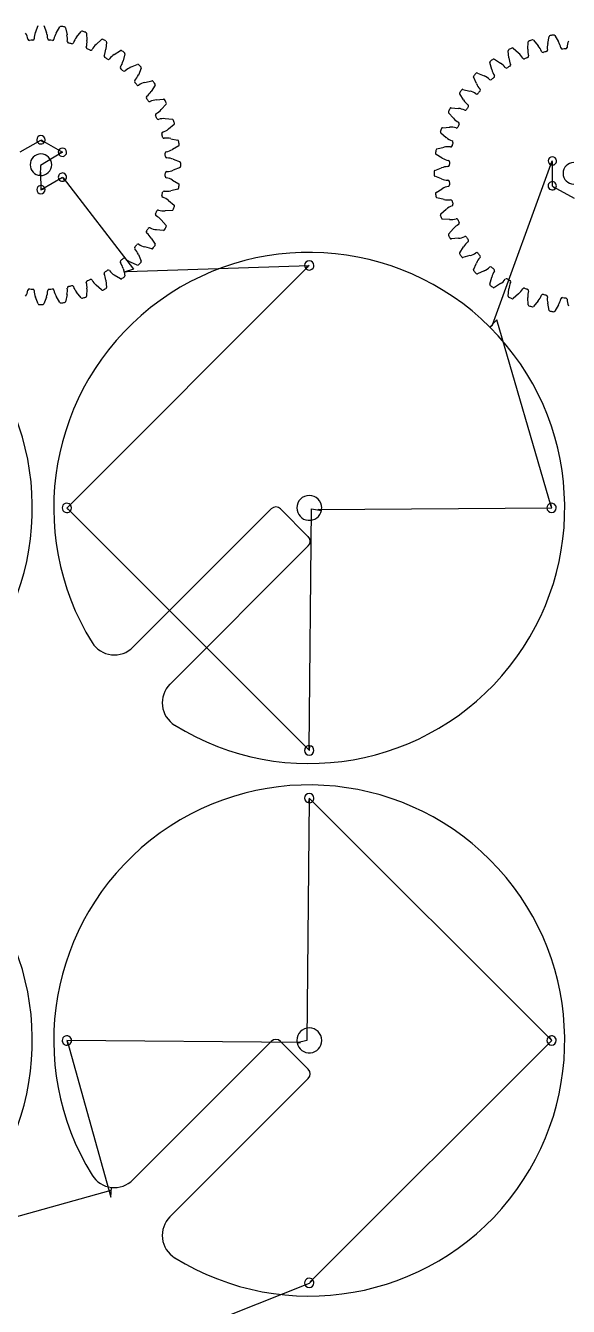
# Model space of a CAD drawing. Header units: inches. Extents: x 0.1 to 47.9, y 0.4 to 46.5.
# Drawn here: x 15.74 to 23.89, y 16.26 to 35.5 of the extents above; entities that cross this region are included whole.
import ezdxf

# ---------------------------------------------------------------- set-up
doc = ezdxf.new("R2010")
doc.units = ezdxf.units.IN
for name, color, linetype in [('10', 7, 'CONTINUOUS'), ('3', 7, 'CONTINUOUS'), ('9', 7, 'CONTINUOUS')]:
    doc.layers.add(name, color=color, linetype=linetype)

msp = doc.modelspace()

# ---------------------------------------------------------------- linework, layer by layer
at = {"layer": '10', "color": 10, "linetype": 'CONTINUOUS'}
for p, q in [((15.656, 33.598), (15.966, 33.777)), ((15.979, 33.773), (16.291, 33.595)), ((16.281, 33.587), (15.961, 33.393)), ((15.963, 33.293), (15.969, 33.029)), ((22.751, 30.998), (23.649, 33.463)), ((23.65, 33.45), (23.65, 33.087)), ((15.98, 33.037), (16.29, 33.217)), ((16.3, 33.209), (17.36, 31.836)), ((23.662, 33.081), (23.978, 32.901)), ((19.984, 31.879), (16.356, 28.248)), ((17.266, 31.803), (19.998, 31.894)), ((23.635, 28.269), (22.816, 31.075)), ((16.374, 28.237), (20.003, 24.608)), ((20, 24.629), (20.036, 28.236)), ((20.135, 28.225), (23.645, 28.251)), ((20, 23.871), (19.962, 20.249)), ((23.629, 20.266), (19.997, 23.892)), ((19.866, 20.221), (16.355, 20.249)), ((16.366, 20.231), (17.016, 17.895)), ((20.014, 16.623), (23.644, 20.252)), ((17.019, 17.995), (12.002, 16.606)), ((7.748, 11.735), (20.002, 16.606))]:
    msp.add_line(p, q, dxfattribs=at)
at = {"layer": '3', "color": 3, "linetype": 'CONTINUOUS'}
for p, q in [((15.886, 35.394), (15.926, 35.495)), ((16.01, 35.495), (16.05, 35.394)), ((16.198, 35.382), (16.254, 35.476)), ((16.336, 35.463), (16.36, 35.356)), ((16.505, 35.321), (16.574, 35.406)), ((16.654, 35.38), (16.66, 35.271)), ((16.798, 35.214), (16.88, 35.287)), ((16.954, 35.249), (16.944, 35.14)), ((23.283, 35.141), (23.29, 35.25)), ((23.369, 35.276), (23.439, 35.192)), ((23.584, 35.226), (23.607, 35.333)), ((23.69, 35.346), (23.745, 35.252)), ((17.071, 35.062), (17.163, 35.121)), ((17.23, 35.072), (17.203, 34.966)), ((23, 35.01), (22.989, 35.119)), ((23.064, 35.157), (23.146, 35.084)), ((17.316, 34.869), (17.416, 34.913)), ((17.476, 34.854), (17.432, 34.753)), ((22.741, 34.836), (22.713, 34.942)), ((22.781, 34.991), (22.873, 34.932)), ((17.528, 34.64), (17.634, 34.668)), ((22.512, 34.624), (22.468, 34.724)), ((22.527, 34.783), (22.628, 34.739)), ((17.683, 34.6), (17.625, 34.508)), ((22.319, 34.378), (22.26, 34.47)), ((22.309, 34.538), (22.415, 34.51)), ((17.702, 34.381), (17.811, 34.392)), ((17.849, 34.317), (17.777, 34.235)), ((22.132, 34.262), (22.241, 34.251)), ((17.834, 34.098), (17.943, 34.091)), ((22.167, 34.105), (22.094, 34.187)), ((17.969, 34.011), (17.884, 33.942)), ((22.059, 33.812), (21.975, 33.882)), ((22.001, 33.961), (22.11, 33.968)), ((17.919, 33.797), (18.026, 33.774)), ((18.039, 33.691), (17.944, 33.636)), ((17.956, 33.487), (18.058, 33.447)), ((21.999, 33.506), (21.905, 33.561)), ((21.918, 33.644), (22.025, 33.667)), ((18.058, 33.364), (17.956, 33.324)), ((21.886, 33.318), (21.987, 33.357)), ((17.944, 33.175), (18.039, 33.12)), ((21.987, 33.194), (21.886, 33.234)), ((18.026, 33.037), (17.919, 33.014)), ((21.905, 32.99), (21.999, 33.045)), ((22.025, 32.884), (21.918, 32.907)), ((17.943, 32.72), (17.834, 32.713)), ((17.884, 32.869), (17.969, 32.8)), ((21.975, 32.67), (22.059, 32.739)), ((17.777, 32.576), (17.849, 32.494)), ((22.11, 32.584), (22.001, 32.59)), ((17.811, 32.419), (17.702, 32.43)), ((22.094, 32.364), (22.167, 32.446)), ((17.634, 32.143), (17.528, 32.171)), ((17.625, 32.303), (17.683, 32.211)), ((22.241, 32.3), (22.132, 32.29)), ((22.26, 32.081), (22.319, 32.173)), ((17.416, 31.898), (17.316, 31.942)), ((17.432, 32.058), (17.476, 31.957)), ((22.415, 32.041), (22.309, 32.013)), ((17.163, 31.69), (17.071, 31.749)), ((17.203, 31.845), (17.217, 31.792)), ((17.217, 31.792), (17.23, 31.739)), ((22.468, 31.828), (22.512, 31.928)), ((22.628, 31.812), (22.527, 31.768)), ((16.88, 31.524), (16.798, 31.597)), ((16.944, 31.671), (16.954, 31.562)), ((22.713, 31.61), (22.741, 31.715)), ((22.873, 31.619), (22.781, 31.56)), ((15.926, 31.316), (15.886, 31.417)), ((16.05, 31.417), (16.01, 31.316)), ((16.254, 31.335), (16.198, 31.429)), ((16.36, 31.455), (16.336, 31.348)), ((16.574, 31.405), (16.505, 31.49)), ((16.66, 31.54), (16.654, 31.431)), ((22.989, 31.433), (23, 31.541)), ((23.146, 31.467), (23.064, 31.395)), ((23.29, 31.301), (23.283, 31.41)), ((23.439, 31.36), (23.369, 31.275)), ((23.607, 31.218), (23.584, 31.325)), ((23.745, 31.299), (23.69, 31.205)), ((19.429, 28.236), (17.35, 26.157)), ((19.986, 27.818), (19.568, 28.236)), ((17.907, 25.6), (19.986, 27.679)), ((19.429, 20.236), (17.35, 18.157)), ((19.986, 19.818), (19.568, 20.236)), ((17.907, 17.6), (19.986, 19.679))]:
    msp.add_line(p, q, dxfattribs=at)
for centre, radius, start, end in [((16.267, 35.468), 0.0157, 81.7491, 149.5995), ((15.968, 33.406), 2.1, 80.2509, 81.7491), ((16.321, 35.46), 0.0157, 12.4005, 80.2509), ((16.586, 35.396), 0.0157, 72.7491, 140.5995), ((15.968, 33.406), 2.1, 71.2509, 72.7491), ((15.53, 35.25), 0.246, 9.4167, 32.4561), ((15.794, 35.293), 0.0209, 189.4167, 275.2797), ((15.968, 33.406), 1.875, 93.7203, 95.2797), ((15.845, 35.297), 0.0209, 273.7203, 359.5833), ((16.112, 35.295), 0.246, 156.5439, 179.5833), ((15.824, 35.295), 0.246, 0.4167, 23.4561), ((16.091, 35.297), 0.0209, 180.4167, 266.2797), ((15.968, 33.406), 1.875, 84.7203, 86.2797), ((16.143, 35.293), 0.0209, 264.7203, 350.5833), ((16.406, 35.25), 0.246, 147.5439, 170.5833), ((16.121, 35.295), 0.246, 351.4167, 14.4561), ((16.386, 35.255), 0.0209, 171.4167, 257.2797), ((15.968, 33.406), 1.875, 75.7203, 77.2797), ((16.436, 35.243), 0.0209, 255.7203, 341.5833), ((16.689, 35.158), 0.246, 138.5439, 161.5833), ((16.638, 35.379), 0.0157, 3.4005, 71.2509), ((16.415, 35.248), 0.246, 342.4167, 5.4561), ((16.955, 35.024), 0.246, 129.5439, 152.5833), ((16.89, 35.275), 0.0157, 63.7491, 131.5995), ((15.968, 33.406), 2.1, 62.2509, 63.7491), ((16.939, 35.25), 0.0157, 354.4005, 62.2509), ((23.305, 35.249), 0.0157, 108.7491, 176.5995), ((23.975, 33.276), 2.1, 107.2509, 108.7491), ((23.357, 35.266), 0.0157, 39.4005, 107.2509), ((23.822, 35.165), 0.246, 165.5439, 188.5833), ((23.622, 35.33), 0.0157, 99.7491, 167.5995), ((23.975, 33.276), 2.1, 98.2509, 99.7491), ((23.676, 35.338), 0.0157, 30.4005, 98.2509), ((23.537, 35.12), 0.246, 9.4167, 32.4561), ((24.12, 35.166), 0.246, 156.5439, 179.5833), ((16.67, 35.167), 0.0209, 162.4167, 248.2797), ((15.968, 33.406), 1.875, 66.7203, 68.2797), ((16.717, 35.147), 0.0209, 246.7203, 332.5833), ((16.937, 35.035), 0.0209, 153.4167, 239.2797), ((16.698, 35.155), 0.246, 333.4167, 356.4561), ((15.968, 33.406), 1.875, 57.7203, 59.2797), ((17.196, 34.85), 0.246, 120.5439, 143.5833), ((17.171, 35.108), 0.0157, 54.7491, 122.5995), ((15.968, 33.406), 2.1, 53.2509, 54.7491), ((17.215, 35.076), 0.0157, 345.4005, 53.2509), ((23.005, 35.12), 0.0157, 117.7491, 185.5995), ((23.975, 33.276), 2.1, 116.2509, 117.7491), ((23.054, 35.145), 0.0157, 48.4005, 116.2509), ((22.989, 34.894), 0.246, 27.4167, 50.4561), ((23.975, 33.276), 1.875, 111.7203, 113.2797), ((23.529, 35.118), 0.246, 174.5439, 197.5833), ((23.274, 35.037), 0.0209, 291.7203, 17.5833), ((23.254, 35.029), 0.246, 18.4167, 41.4561), ((23.508, 35.113), 0.0209, 198.4167, 284.2797), ((23.975, 33.276), 1.875, 102.7203, 104.2797), ((23.558, 35.125), 0.0209, 282.7203, 8.5833), ((23.801, 35.164), 0.0209, 189.4167, 275.2797), ((23.975, 33.276), 1.875, 93.7203, 95.2797), ((23.852, 35.168), 0.0209, 273.7203, 359.5833), ((16.981, 35.008), 0.0209, 237.7203, 323.5833), ((17.18, 34.864), 0.0209, 144.4167, 230.2797), ((16.962, 35.019), 0.246, 324.4167, 347.4561), ((15.968, 33.406), 1.875, 48.7203, 50.2797), ((17.407, 34.64), 0.246, 111.5439, 134.5833), ((17.423, 34.898), 0.0157, 45.7491, 113.5995), ((15.968, 33.406), 2.1, 44.2509, 45.7491), ((17.461, 34.86), 0.0157, 336.4005, 44.2509), ((22.728, 34.946), 0.0157, 126.7491, 194.5995), ((23.975, 33.276), 2.1, 125.2509, 126.7491), ((22.981, 34.889), 0.246, 192.5439, 215.5833), ((22.772, 34.978), 0.0157, 57.4005, 125.2509), ((22.748, 34.72), 0.246, 36.4167, 59.4561), ((22.963, 34.879), 0.0209, 216.4167, 302.2797), ((23.975, 33.276), 1.875, 120.7203, 122.2797), ((23.246, 35.025), 0.246, 183.5439, 206.5833), ((23.007, 34.906), 0.0209, 300.7203, 26.5833), ((23.226, 35.017), 0.0209, 207.4167, 293.2797), ((17.219, 34.83), 0.0209, 228.7203, 314.5833), ((17.393, 34.656), 0.0209, 135.4167, 221.2797), ((15.968, 33.406), 1.875, 39.7203, 41.2797), ((17.203, 34.844), 0.246, 315.4167, 338.4561), ((17.582, 34.4), 0.246, 102.5439, 125.5833), ((17.638, 34.653), 0.0157, 36.7491, 104.5995), ((15.968, 33.406), 2.1, 35.2509, 36.7491), ((22.482, 34.73), 0.0157, 135.7491, 203.5995), ((23.975, 33.276), 2.1, 134.2509, 135.7491), ((22.521, 34.769), 0.0157, 66.4005, 134.2509), ((22.537, 34.51), 0.246, 45.4167, 68.4561), ((22.725, 34.7), 0.0209, 225.4167, 311.2797), ((23.975, 33.276), 1.875, 129.7203, 131.2797), ((22.764, 34.734), 0.0209, 309.7203, 35.5833), ((17.426, 34.617), 0.0209, 219.7203, 305.5833), ((17.412, 34.633), 0.246, 306.4167, 329.4561), ((17.67, 34.608), 0.0157, 327.4005, 35.2509), ((22.273, 34.479), 0.0157, 144.7491, 212.5995), ((23.975, 33.276), 2.1, 143.2509, 144.7491), ((22.305, 34.523), 0.0157, 75.4005, 143.2509), ((22.362, 34.27), 0.246, 54.4167, 77.4561), ((22.517, 34.487), 0.0209, 234.4167, 320.2797), ((22.741, 34.714), 0.246, 201.5439, 224.5833), ((23.975, 33.276), 1.875, 138.7203, 140.2797), ((22.551, 34.526), 0.0209, 318.7203, 44.5833), ((17.571, 34.418), 0.0209, 126.4167, 212.2797), ((15.968, 33.406), 1.875, 30.7203, 32.2797), ((17.598, 34.374), 0.0209, 210.7203, 296.5833), ((17.718, 34.135), 0.246, 93.5439, 116.5833), ((17.813, 34.376), 0.0157, 27.7491, 95.5995), ((15.968, 33.406), 2.1, 26.2509, 27.7491), ((17.837, 34.327), 0.0157, 318.4005, 26.2509), ((23.975, 33.276), 2.1, 152.2509, 153.7491), ((22.131, 34.246), 0.0157, 84.4005, 152.2509), ((22.226, 34.005), 0.246, 63.4167, 86.4561), ((22.531, 34.503), 0.246, 210.5439, 233.5833), ((23.975, 33.276), 1.875, 147.7203, 149.2797), ((22.373, 34.288), 0.0209, 327.7203, 53.5833), ((17.71, 34.155), 0.0209, 117.4167, 203.2797), ((15.968, 33.406), 1.875, 21.7203, 23.2797), ((17.587, 34.392), 0.246, 297.4167, 320.4561), ((17.729, 34.107), 0.0209, 201.7203, 287.5833), ((17.81, 33.852), 0.246, 84.5439, 107.5833), ((17.942, 34.075), 0.0157, 18.7491, 86.5995), ((15.968, 33.406), 2.1, 17.2509, 18.7491), ((22.106, 34.198), 0.0157, 153.7491, 221.5995), ((22.357, 34.262), 0.246, 219.5439, 242.5833), ((22.346, 34.244), 0.0209, 243.4167, 329.2797), ((17.805, 33.873), 0.0209, 108.4167, 194.2797), ((15.968, 33.406), 1.875, 12.7203, 14.2797), ((17.721, 34.127), 0.246, 288.4167, 311.4561), ((17.959, 34.024), 0.0157, 309.4005, 17.2509), ((21.985, 33.894), 0.0157, 162.7491, 230.5995), ((23.975, 33.276), 2.1, 161.2509, 162.7491), ((22.002, 33.946), 0.0157, 93.4005, 161.2509), ((22.133, 33.723), 0.246, 72.4167, 95.4561), ((22.214, 33.977), 0.0209, 252.4167, 338.2797), ((23.975, 33.276), 1.875, 156.7203, 158.2797), ((22.234, 34.025), 0.0209, 336.7203, 62.5833), ((15.968, 33.78), 0.0625, 360, 180), ((15.968, 33.78), 0.0625, 180, 318.75), ((15.968, 33.78), 0.0625, 318.75, 0), ((17.818, 33.823), 0.0209, 192.7203, 278.5833), ((17.857, 33.559), 0.246, 75.5439, 98.5833), ((18.022, 33.758), 0.0157, 9.7491, 77.5995), ((15.968, 33.406), 2.1, 8.2509, 9.7491), ((18.031, 33.705), 0.0157, 300.4005, 8.2509), ((22.086, 33.429), 0.246, 81.4167, 104.4561), ((22.223, 33.997), 0.246, 228.5439, 251.5833), ((22.126, 33.693), 0.0209, 261.4167, 347.2797), ((22.138, 33.743), 0.0209, 345.7203, 71.5833), ((23.975, 33.276), 1.875, 165.7203, 167.2797), ((15.968, 33.406), 0.162, 360, 180), ((16.292, 33.593), 0.0625, 360, 180), ((16.292, 33.593), 0.0625, 180, 195), ((16.292, 33.593), 0.0625, 195, 0), ((17.856, 33.58), 0.0209, 99.4167, 185.2797), ((15.968, 33.406), 1.875, 3.7203, 5.2797), ((17.86, 33.529), 0.0209, 183.7203, 269.5833), ((17.812, 33.844), 0.246, 279.4167, 302.4561), ((17.858, 33.261), 0.246, 66.5439, 89.5833), ((23.975, 33.276), 2.1, 170.2509, 171.7491), ((21.913, 33.575), 0.0157, 171.7491, 239.5995), ((21.921, 33.629), 0.0157, 102.4005, 170.2509), ((22.131, 33.714), 0.246, 237.5439, 260.5833), ((23.652, 33.463), 0.0625, 360, 180), ((15.968, 33.406), 0.162, 180, 266.25), ((15.968, 33.406), 0.162, 266.25, 0), ((17.86, 33.282), 0.0209, 90.4167, 176.2797), ((17.858, 33.55), 0.246, 270.4167, 293.4561), ((18.052, 33.433), 0.0157, 0.7491, 68.5995), ((18.052, 33.378), 0.0157, 291.4005, 359.2509), ((15.968, 33.406), 2.1, 359.2509, 0.7491), ((23.975, 33.276), 2.1, 179.2509, 180.7491), ((21.891, 33.303), 0.0157, 111.4005, 179.2509), ((22.085, 33.131), 0.246, 90.4167, 113.4561), ((22.084, 33.399), 0.0209, 270.4167, 356.2797), ((22.088, 33.45), 0.0209, 354.7203, 80.5833), ((23.975, 33.276), 1.875, 174.7203, 176.2797), ((23.652, 33.463), 0.0625, 180, 255), ((23.652, 33.463), 0.0625, 255, 0), ((23.975, 33.276), 0.162, 90, 270), ((15.968, 33.031), 0.0625, 15, 180), ((16.292, 33.219), 0.0625, 75, 180), ((16.292, 33.219), 0.0625, 180, 300), ((16.292, 33.219), 0.0625, 300, 75), ((15.968, 33.406), 1.875, 354.7203, 356.2797), ((17.856, 33.231), 0.0209, 174.7203, 260.5833), ((17.812, 32.967), 0.246, 57.5439, 80.5833), ((15.968, 33.406), 2.1, 350.2509, 351.7491), ((18.031, 33.106), 0.0157, 351.7491, 59.5995), ((21.891, 33.248), 0.0157, 180.7491, 248.5995), ((22.085, 33.42), 0.246, 246.5439, 269.5833), ((22.084, 33.153), 0.0209, 3.7203, 89.5833), ((22.088, 33.101), 0.0209, 279.4167, 5.2797), ((23.975, 33.276), 1.875, 183.7203, 185.2797), ((23.652, 33.089), 0.0625, 75, 180), ((23.652, 33.089), 0.0625, 315, 75), ((15.968, 33.031), 0.0625, 180, 360), ((15.968, 33.031), 0.0625, 360, 15), ((15.968, 33.406), 1.875, 345.7203, 347.2797), ((17.805, 32.938), 0.0209, 165.7203, 251.5833), ((17.818, 32.988), 0.0209, 81.4167, 167.2797), ((17.721, 32.684), 0.246, 48.5439, 71.5833), ((17.857, 33.252), 0.246, 261.4167, 284.4561), ((18.022, 33.053), 0.0157, 282.4005, 350.2509), ((21.913, 32.977), 0.0157, 120.4005, 188.2509), ((23.975, 33.276), 2.1, 188.2509, 189.7491), ((21.921, 32.923), 0.0157, 189.7491, 257.5995), ((22.131, 32.838), 0.246, 99.4167, 122.4561), ((23.652, 33.089), 0.0625, 180, 315), ((15.968, 33.406), 1.875, 336.7203, 338.2797), ((17.729, 32.704), 0.0209, 72.4167, 158.2797), ((17.81, 32.959), 0.246, 252.4167, 275.4561), ((17.942, 32.736), 0.0157, 273.4005, 341.2509), ((15.968, 33.406), 2.1, 341.2509, 342.7491), ((17.959, 32.787), 0.0157, 342.7491, 50.5995), ((22.086, 33.122), 0.246, 255.5439, 278.5833), ((22.223, 32.554), 0.246, 108.4167, 131.4561), ((22.126, 32.858), 0.0209, 12.7203, 98.5833), ((22.138, 32.808), 0.0209, 288.4167, 14.2797), ((23.975, 33.276), 1.875, 192.7203, 194.2797), ((17.71, 32.656), 0.0209, 156.7203, 242.5833), ((17.587, 32.419), 0.246, 39.5439, 62.5833), ((21.985, 32.658), 0.0157, 129.4005, 197.2509), ((23.975, 33.276), 2.1, 197.2509, 198.7491), ((22.002, 32.606), 0.0157, 198.7491, 266.5995), ((22.133, 32.829), 0.246, 264.5439, 287.5833), ((22.214, 32.574), 0.0209, 21.7203, 107.5833), ((23.975, 33.276), 1.875, 201.7203, 203.2797), ((22.234, 32.526), 0.0209, 297.4167, 23.2797), ((17.571, 32.393), 0.0209, 147.7203, 233.5833), ((15.968, 33.406), 1.875, 327.7203, 329.2797), ((17.412, 32.178), 0.246, 30.5439, 53.5833), ((17.598, 32.437), 0.0209, 63.4167, 149.2797), ((17.718, 32.676), 0.246, 243.4167, 266.4561), ((17.813, 32.435), 0.0157, 264.4005, 332.2509), ((15.968, 33.406), 2.1, 332.2509, 333.7491), ((17.837, 32.484), 0.0157, 333.7491, 41.5995), ((22.106, 32.354), 0.0157, 138.4005, 206.2509), ((23.975, 33.276), 2.1, 206.2509, 207.7491), ((22.357, 32.289), 0.246, 117.4167, 140.4561), ((22.226, 32.546), 0.246, 273.5439, 296.5833), ((22.346, 32.307), 0.0209, 30.7203, 116.5833), ((17.393, 32.155), 0.0209, 138.7203, 224.5833), ((15.968, 33.406), 1.875, 318.7203, 320.2797), ((17.203, 31.967), 0.246, 21.5439, 44.5833), ((17.426, 32.194), 0.0209, 54.4167, 140.2797), ((17.582, 32.411), 0.246, 234.4167, 257.4561), ((17.638, 32.158), 0.0157, 255.4005, 323.2509), ((15.968, 33.406), 2.1, 323.2509, 324.7491), ((17.67, 32.203), 0.0157, 324.7491, 32.5995), ((22.131, 32.305), 0.0157, 207.7491, 275.5995), ((22.531, 32.048), 0.246, 126.4167, 149.4561), ((23.975, 33.276), 1.875, 210.7203, 212.2797), ((22.373, 32.263), 0.0209, 306.4167, 32.2797), ((20, 28.25), 3.839, 45, 211.787), ((17.18, 31.947), 0.0209, 129.7203, 215.5833), ((15.968, 33.406), 1.875, 309.7203, 311.2797), ((17.219, 31.981), 0.0209, 45.4167, 131.2797), ((17.407, 32.171), 0.246, 225.4167, 248.4561), ((15.968, 33.406), 2.1, 314.2509, 315.7491), ((17.461, 31.951), 0.0157, 315.7491, 23.5995), ((20, 31.892), 0.0703, 360, 180), ((22.273, 32.073), 0.0157, 147.4005, 215.2509), ((23.975, 33.276), 2.1, 215.2509, 216.7491), ((22.305, 32.029), 0.0157, 216.7491, 284.5995), ((22.362, 32.281), 0.246, 282.5439, 305.5833), ((22.517, 32.064), 0.0209, 39.7203, 125.5833), ((22.741, 31.837), 0.246, 135.4167, 158.4561), ((23.975, 33.276), 1.875, 219.7203, 221.2797), ((22.551, 32.025), 0.0209, 315.4167, 41.2797), ((16.937, 31.776), 0.0209, 120.7203, 206.5833), ((16.698, 31.656), 0.246, 3.5439, 26.5833), ((15.968, 33.406), 1.875, 300.7203, 302.2797), ((16.981, 31.803), 0.0209, 36.4167, 122.2797), ((17.196, 31.961), 0.246, 216.4167, 239.4561), ((16.962, 31.792), 0.246, 12.5439, 35.5833), ((17.423, 31.913), 0.0157, 246.4005, 314.2509), ((20, 31.892), 0.0703, 180, 213.75), ((20, 31.892), 0.0703, 213.75, 0), ((22.482, 31.821), 0.0157, 156.4005, 224.2509), ((23.975, 33.276), 2.1, 224.2509, 225.7491), ((22.521, 31.783), 0.0157, 225.7491, 293.5995), ((22.537, 32.041), 0.246, 291.5439, 314.5833), ((22.725, 31.851), 0.0209, 48.7203, 134.5833), ((23.975, 33.276), 1.875, 228.7203, 230.2797), ((22.981, 31.662), 0.246, 144.4167, 167.4561), ((22.764, 31.817), 0.0209, 324.4167, 50.2797), ((16.386, 31.556), 0.0209, 102.7203, 188.5833), ((15.968, 33.406), 1.875, 282.7203, 284.2797), ((16.436, 31.568), 0.0209, 18.4167, 104.2797), ((16.689, 31.653), 0.246, 198.4167, 221.4561), ((16.67, 31.644), 0.0209, 111.7203, 197.5833), ((16.415, 31.563), 0.246, 354.5439, 17.5833), ((15.968, 33.406), 1.875, 291.7203, 293.2797), ((16.717, 31.664), 0.0209, 27.4167, 113.2797), ((16.955, 31.787), 0.246, 207.4167, 230.4561), ((16.939, 31.561), 0.0157, 297.7491, 5.5995), ((17.171, 31.703), 0.0157, 237.4005, 305.2509), ((15.968, 33.406), 2.1, 305.2509, 306.7491), ((17.215, 31.735), 0.0157, 306.7491, 14.5995), ((22.728, 31.606), 0.0157, 165.4005, 233.2509), ((23.975, 33.276), 2.1, 233.2509, 234.7491), ((22.772, 31.574), 0.0157, 234.7491, 302.5995), ((22.748, 31.831), 0.246, 300.5439, 323.5833), ((22.963, 31.673), 0.0209, 57.7203, 143.5833), ((23.975, 33.276), 1.875, 237.7203, 239.2797), ((23.246, 31.526), 0.246, 153.4167, 176.4561), ((23.007, 31.646), 0.0209, 333.4167, 59.2797), ((23.226, 31.534), 0.0209, 66.7203, 152.5833), ((23.975, 33.276), 1.875, 246.7203, 248.2797), ((15.53, 31.561), 0.246, 327.5439, 350.5833), ((15.794, 31.518), 0.0209, 84.7203, 170.5833), ((15.968, 33.406), 1.875, 264.7203, 266.2797), ((15.845, 31.514), 0.0209, 0.4167, 86.2797), ((16.112, 31.516), 0.246, 180.4167, 203.4561), ((15.824, 31.516), 0.246, 336.5439, 359.5833), ((16.091, 31.514), 0.0209, 93.7203, 179.5833), ((15.968, 33.406), 1.875, 273.7203, 275.2797), ((16.143, 31.518), 0.0209, 9.4167, 95.2797), ((16.406, 31.561), 0.246, 189.4167, 212.4561), ((16.121, 31.516), 0.246, 345.5439, 8.5833), ((16.586, 31.415), 0.0157, 219.4005, 287.2509), ((15.968, 33.406), 2.1, 287.2509, 288.7491), ((16.638, 31.432), 0.0157, 288.7491, 356.5995), ((16.89, 31.536), 0.0157, 228.4005, 296.2509), ((15.968, 33.406), 2.1, 296.2509, 297.7491), ((23.005, 31.431), 0.0157, 174.4005, 242.2509), ((23.975, 33.276), 2.1, 242.2509, 243.7491), ((23.054, 31.406), 0.0157, 243.7491, 311.5995), ((22.989, 31.657), 0.246, 309.5439, 332.5833), ((23.274, 31.514), 0.0209, 342.4167, 68.2797), ((23.529, 31.434), 0.246, 162.4167, 185.4561), ((23.254, 31.523), 0.246, 318.5439, 341.5833), ((23.508, 31.438), 0.0209, 75.7203, 161.5833), ((23.975, 33.276), 1.875, 255.7203, 257.2797), ((23.558, 31.426), 0.0209, 351.4167, 77.2797), ((23.822, 31.386), 0.246, 171.4167, 194.4561), ((23.537, 31.432), 0.246, 327.5439, 350.5833), ((23.801, 31.388), 0.0209, 84.7203, 170.5833), ((23.975, 33.276), 1.875, 264.7203, 266.2797), ((23.852, 31.384), 0.0209, 0.4167, 86.2797), ((24.12, 31.386), 0.246, 180.4167, 203.4561), ((15.941, 31.321), 0.0157, 201.4005, 269.2509), ((15.968, 33.406), 2.1, 269.2509, 270.7491), ((15.995, 31.321), 0.0157, 270.7491, 338.5995), ((16.267, 31.343), 0.0157, 210.4005, 278.2509), ((15.968, 33.406), 2.1, 278.2509, 279.7491), ((16.321, 31.351), 0.0157, 279.7491, 347.5995), ((23.305, 31.302), 0.0157, 183.4005, 251.2509), ((23.975, 33.276), 2.1, 251.2509, 252.7491), ((23.357, 31.285), 0.0157, 252.7491, 320.5995), ((23.622, 31.221), 0.0157, 192.4005, 260.2509), ((23.975, 33.276), 2.1, 260.2509, 261.7491), ((23.676, 31.213), 0.0157, 261.7491, 329.5995), ((12, 28.25), 3.839, 238.213, 45), ((20, 28.25), 3.839, 238.213, 45), ((16.358, 28.25), 0.0703, 45, 180), ((16.358, 28.25), 0.0703, 315, 45), ((20, 28.25), 0.188, 360, 180), ((23.642, 28.25), 0.0703, 103.125, 180), ((23.642, 28.25), 0.0703, 360, 103.125), ((16.358, 28.25), 0.0703, 180, 315), ((19.499, 28.166), 0.0984, 45, 135), ((20, 28.25), 0.187, 180, 348.75), ((20, 28.25), 0.187, 348.75, 360), ((23.642, 28.25), 0.0703, 180, 360), ((19.916, 27.749), 0.0984, 315, 45), ((17.072, 26.435), 0.394, 211.787, 315), ((18.185, 25.322), 0.394, 135, 238.213), ((20, 24.608), 0.0703, 82.5, 180), ((20, 24.608), 0.0703, 360, 82.5), ((20, 24.608), 0.0703, 180, 360), ((20, 20.25), 3.839, 45, 211.787), ((20, 23.892), 0.0703, 360, 180), ((20, 23.892), 0.0703, 180, 264.375), ((20, 23.892), 0.0703, 264.375, 0), ((12, 20.25), 3.839, 238.213, 45), ((20, 20.25), 3.839, 238.213, 45), ((20, 20.25), 0.188, 360, 180), ((16.358, 20.25), 0.0703, 45, 180), ((16.358, 20.25), 0.0703, 180, 285), ((16.358, 20.25), 0.0703, 285, 45), ((19.499, 20.166), 0.0984, 45, 135), ((20, 20.25), 0.187, 180, 191.25), ((20, 20.25), 0.187, 191.25, 0), ((23.642, 20.25), 0.0703, 123.75, 180), ((23.642, 20.25), 0.0703, 180, 360), ((23.642, 20.25), 0.0703, 360, 123.75), ((19.916, 19.749), 0.0984, 315, 45), ((17.072, 18.435), 0.394, 211.787, 263.3935), ((17.072, 18.435), 0.394, 263.3935, 315), ((18.185, 17.322), 0.394, 135, 238.213), ((20, 16.608), 0.0703, 41.25, 180), ((20, 16.608), 0.0703, 180, 360), ((20, 16.608), 0.0703, 360, 41.25)]:
    msp.add_arc(centre, radius, start, end, dxfattribs=at)
at = {"layer": '9', "color": 9, "linetype": 'CONTINUOUS'}
for p, q in [((15.966, 33.777), (16.015, 33.738)), ((16.015, 33.738), (15.979, 33.773)), ((16.291, 33.595), (16.232, 33.576)), ((16.232, 33.576), (16.281, 33.587)), ((15.961, 33.393), (15.958, 33.243)), ((15.958, 33.243), (15.963, 33.293)), ((23.649, 33.463), (23.635, 33.402)), ((23.635, 33.402), (23.65, 33.45)), ((16.29, 33.217), (16.323, 33.164)), ((16.323, 33.164), (16.3, 33.209)), ((15.969, 33.029), (16.029, 33.048)), ((16.029, 33.048), (15.98, 33.037)), ((23.65, 33.087), (23.696, 33.044)), ((23.696, 33.044), (23.662, 33.081)), ((17.36, 31.836), (17.217, 31.792)), ((17.217, 31.792), (17.266, 31.803)), ((19.998, 31.894), (19.942, 31.853)), ((19.942, 31.853), (19.984, 31.879)), ((22.816, 31.075), (22.714, 30.964)), ((22.714, 30.964), (22.751, 30.998)), ((23.645, 28.251), (23.626, 28.318)), ((23.626, 28.318), (23.635, 28.269)), ((16.356, 28.248), (16.408, 28.2)), ((16.408, 28.2), (16.374, 28.237)), ((20.036, 28.236), (20.184, 28.213)), ((20.184, 28.213), (20.135, 28.225)), ((20.009, 24.678), (20, 24.629)), ((20.003, 24.608), (20.009, 24.678)), ((19.997, 23.892), (19.993, 23.822)), ((19.993, 23.822), (20, 23.871)), ((16.355, 20.249), (16.376, 20.182)), ((16.376, 20.182), (16.366, 20.231)), ((19.962, 20.249), (19.816, 20.213)), ((19.816, 20.213), (19.866, 20.221)), ((23.644, 20.252), (23.603, 20.308)), ((23.603, 20.308), (23.629, 20.266)), ((17.016, 17.895), (17.027, 18.044)), ((17.027, 18.044), (17.019, 17.995)), ((20.002, 16.606), (20.053, 16.655)), ((20.053, 16.655), (20.014, 16.623))]:
    msp.add_line(p, q, dxfattribs=at)

doc.saveas('drawing.dxf')
